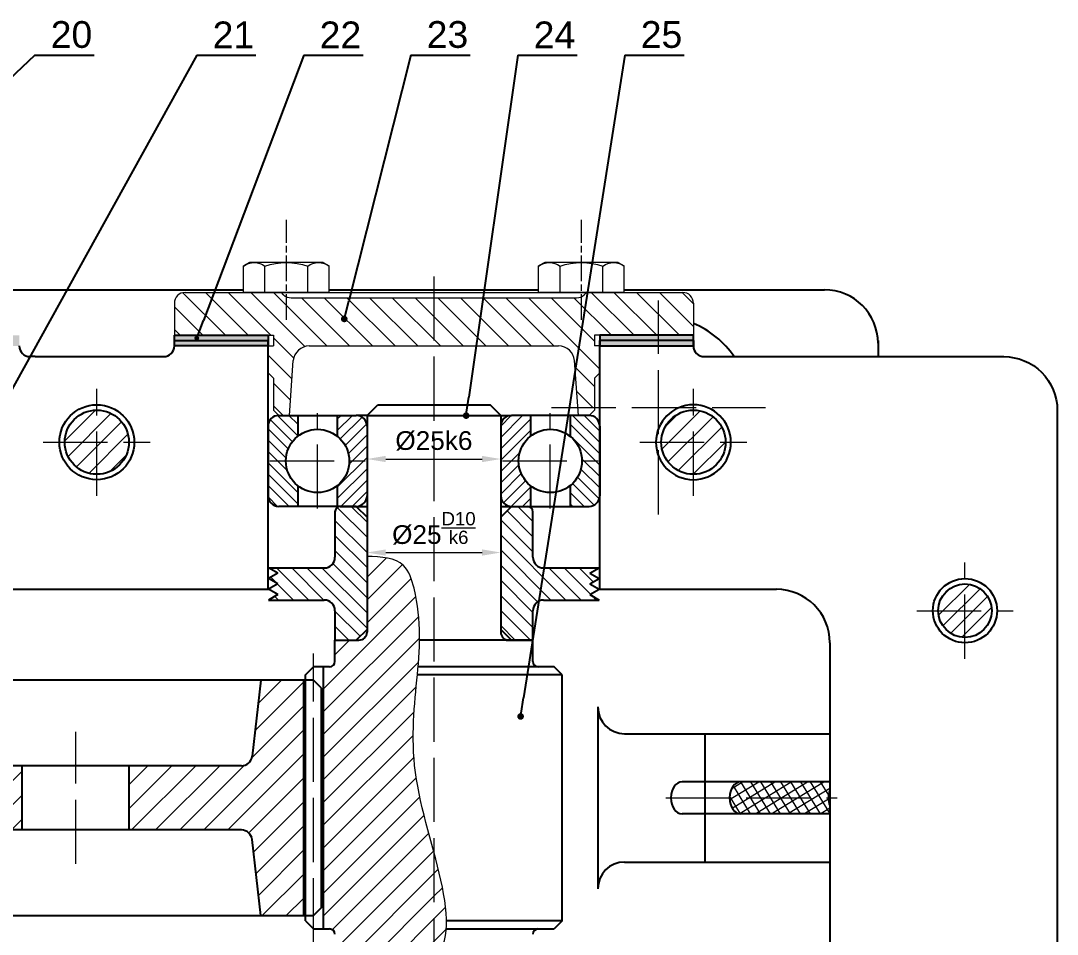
# Model space of a CAD drawing. Header units: millimetres. Extents: x 5847 to 9233, y 737 to 1578.
# Drawn here: x 8349.5 to 8543.2, y 970.9 to 1141.7 of the extents above; entities that cross this region are included whole.
import ezdxf

# ---------------------------------------------------------------- set-up
doc = ezdxf.new("R2010")
doc.units = ezdxf.units.MM
doc.header["$PDMODE"] = 35
for name, pattern in [('ACAD_ISO02W100', [15, 12, -3]), ('AM_ISO08W050', [18, 12, -1.5, 3, -1.5]), ('AM_ISO08W050x2', [9, 6, -0.75, 1.5, -0.75])]:
    doc.linetypes.add(name, pattern=pattern)
doc.layers.get('0').update_dxf_attribs({"lineweight": 30})
for name, color, linetype, lineweight in [('AM_7', 4, 'AM_ISO08W050', 13), ('AM_INV', 253, 'Continuous', 0), ('Net_matcat', 50, 'Continuous', 13), ('NetKhuat', 4, 'ACAD_ISO02W100', 18), ('NetMatCat', 1, 'AM_ISO08W050', 13)]:
    doc.layers.add(name, color=color, linetype=linetype, lineweight=lineweight)
doc.layers.add('DRAWING_LINE', color=7, linetype='Continuous')
doc.styles.add('Annotative', font='arial.ttf')
doc.dimstyles.new('AM_ISO$0', dxfattribs={"dimtxt": 3.5, "dimasz": 3.5, "dimexe": 1, "dimexo": 1, "dimgap": 1.5, "dimtad": 1, "dimdsep": 46, "dimtxsty": 'Annotative', "dimcen": 0, "dimclrd": 66, "dimclre": 66, "dimclrt": 2, "dimadec": 0, "dimazin": 2, "dimtp": 0.1, "dimtm": 0.1, "dimtfac": 0.71, "dimtmove": 0, "dimatfit": 3, "dimfxl": 1, "dimtfillclr": 5, "dimlwd": 13, "dimlwe": 13, "dimarcsym": 1})
pattern_1 = [(45, (3576.3828, 489.164), (-2.1213203, 2.1213203), [])]
pattern_2 = [(45, (3576.3828, 489.164), (-1.767767, 1.767767), [])]
pattern_3 = [(135, (-211.267, 504.0882), (-1.06066017, -1.06066017), [])]
pattern_4 = [(45, (-211.267, 504.0882), (-1.06066017, 1.06066017), [])]

# ---------------------------------------------------------------- blocks, each defined once
blk = doc.blocks.new('xczcszcs')
for p, q in [((-46.5, 21), (46.5, 21)), ((-28.5, 21), (-28.5, 21)), ((-28.09, 20.59), (-28.5, 21)), ((-26.67, 20), (26.67, 20)), ((28.09, 20.59), (28.5, 21)), ((-48.5, 19), (-48.5, 13)), ((48.5, 19), (48.5, 13)), ((-48.5, 13), (-30, 13)), ((-30, 13), (-30, 11)), ((48.5, 13), (30, 13)), ((30, 13), (30, 11)), ((30, 13), (30, 11)), ((-31, 11), (-31, 6)), ((-31, 11), (-30, 11)), ((-23.29, 11), (23.29, 11)), ((31, 11), (30, 11)), ((31, 11), (31, 6)), ((-27, -2), (-26.28, 8.26)), ((27, -2), (26.28, 8.26)), ((-31, 6), (-31, 6)), ((-31, 6), (-30, 5)), ((31, 6), (30, 5)), ((31, 6), (31, 6)), ((-30, 5), (-30, -1)), ((30, 5), (30, -1)), ((-30, -1), (-29, -2)), ((30, -1), (29, -2)), ((-29, -2), (-27, -2)), ((27, -2), (29, -2))]:
    blk.add_line(p, q)
for centre, radius, start, end in [((-46.5, 19), 2, 90, 180), ((-26.67, 22), 2, 225, 270), ((26.67, 22), 2, 270, 315), ((46.5, 19), 2, 0, 90), ((-23.29, 8), 3, 90, 175), ((23.29, 8), 3, 5, 90)]:
    blk.add_arc(centre, radius, start, end)
blk = doc.blocks.new('M10')
for p, q in [((0, 10), (6.19, 10)), ((0, 10), (0, -10)), ((7, 8.59), (6.19, 10)), ((7, 8.59), (7, -8.59)), ((7, 8.59), (7, -8.59)), ((0, 5), (6.14, 5)), ((0, -5), (6.14, -5)), ((7, -8.59), (6.19, -10)), ((0, -10), (6.19, -10)), ((0.81, -10), (6.19, -10))]:
    blk.add_line(p, q)
for centre, radius, start, end in [((2.93, 7.5), 4.07, 322.1211, 37.8789), ((-8, 0), 15, 340.5288, 19.4712), ((2.93, -7.5), 4.07, 322.1211, 37.8789)]:
    blk.add_arc(centre, radius, start, end)
at = {"layer": 'AM_7', "linetype": 'AM_ISO08W050x2'}
blk.add_line((-6.38, 0), (16.99, 0), dxfattribs=at)
blk = doc.blocks.new('*D318')
at = {"layer": 'AM_INV', "color": 66, "linetype": 'ByBlock', "lineweight": 13, "transparency": 16777216}
blk.add_line((8417.7, 1042.31), (8435.7, 1042.31), dxfattribs=at)
at = {"layer": 'AM_INV', "color": 66, "transparency": 16777216}
for points in [[(8417.7, 1042.89), (8417.7, 1041.72), (8414.2, 1042.31)], [(8435.7, 1042.89), (8435.7, 1041.72), (8439.2, 1042.31)]]:
    blk.add_solid(points, dxfattribs=at)
at = {"layer": 'Defpoints', "color": 0, "transparency": 16777216}
for p in [(8414.2, 1042.31), (8439.2, 1042.31), (8439.2, 1042.31)]:
    blk.add_point(p, dxfattribs=at)
at = {"layer": 'AM_INV', "color": 2, "transparency": 16777216, "insert": (8426.7, 1046.83), "char_height": 3.5, "attachment_point": 5, "style": 'Annotative'}
blk.add_mtext('%%C25{\\H0.71x;\\C3;\\SD10/k6;}', dxfattribs=at)
blk = doc.blocks.new('*D319')
at = {"layer": 'AM_INV', "color": 66, "linetype": 'ByBlock', "lineweight": 13, "transparency": 16777216}
for p, q in [((8414.2, 1060.43), (8414.2, 1058.79)), ((8417.7, 1059.79), (8435.7, 1059.79)), ((8439.2, 1060.43), (8439.2, 1058.79))]:
    blk.add_line(p, q, dxfattribs=at)
at = {"layer": 'AM_INV', "color": 66, "transparency": 16777216}
for points in [[(8417.7, 1060.38), (8417.7, 1059.21), (8414.2, 1059.79)], [(8435.7, 1060.38), (8435.7, 1059.21), (8439.2, 1059.79)]]:
    blk.add_solid(points, dxfattribs=at)
at = {"layer": 'Defpoints', "color": 0, "transparency": 16777216}
for p in [(8414.2, 1061.43), (8439.2, 1061.43), (8439.2, 1059.79)]:
    blk.add_point(p, dxfattribs=at)
at = {"layer": 'AM_INV', "color": 2, "transparency": 16777216, "insert": (8426.7, 1063.18), "char_height": 3.5, "attachment_point": 5, "style": 'Annotative'}
blk.add_mtext('%%C25k6', dxfattribs=at)

msp = doc.modelspace()

# ---------------------------------------------------------------- hatches: boundary and pattern name
at = {"layer": 'AM_INV'}
h = msp.add_hatch(color=256, dxfattribs=at)
edge = h.paths.add_edge_path(flags=0)
edge.add_arc((8409.95, 1085.982), 0.625, 0, 360)
h = msp.add_hatch(color=1, dxfattribs=at)
h.paths.add_polyline_path([(8234.204, 1082.931), (8234.204, 1080.931), (8251.704, 1080.931), (8251.704, 1082.931)])
h.paths.add_polyline_path([(8331.704, 1082.931), (8331.704, 1080.931), (8349.204, 1080.931), (8349.204, 1082.931)])
h.paths.add_polyline_path([(8457.704, 1082.931), (8457.704, 1080.931), (8475.204, 1080.931), (8475.204, 1082.931)])
h.paths.add_polyline_path([(8475.204, 909.931), (8475.204, 911.931), (8457.704, 911.931), (8457.704, 909.931)])
h.paths.add_polyline_path([(8395.704, 909.931), (8395.704, 911.931), (8380.935, 911.931), (8379.816, 909.931)])
h.paths.add_polyline_path([(8379.816, 909.931), (8380.935, 911.931), (8378.204, 911.931), (8378.204, 909.931)])
h.paths.add_polyline_path([(8349.204, 909.931), (8349.204, 911.931), (8331.704, 911.931), (8331.704, 909.931)])
h.paths.add_polyline_path([(8251.704, 909.931), (8251.704, 911.931), (8234.204, 911.931), (8234.204, 909.931), (8235.432, 909.931), (8235.547, 910.17, -0.2877793), (8235.384, 910.43, -1), (8235.961, 910.43, -0.5530612), (8235.547, 910.17), (8235.432, 909.931)])
h = msp.add_hatch(color=1, dxfattribs=at)
h.dxf.hatch_style = 1
h.paths.add_polyline_path([(8378.204, 1082.931), (8378.204, 1080.931), (8395.704, 1080.931), (8395.704, 1082.931), (8382.624, 1082.931), (8382.514, 1082.643, -0.3113303), (8382.698, 1082.376, -1), (8382.127, 1082.376, -0.5251688), (8382.514, 1082.643), (8382.624, 1082.931)])
h = msp.add_hatch(color=3, dxfattribs=at)
h.dxf.hatch_style = 1
h.paths.add_polyline_path([(8382.698, 1082.376, 1), (8382.127, 1082.376, 1)])
h = msp.add_hatch(color=256, dxfattribs=at)
edge = h.paths.add_edge_path(flags=0)
edge.add_arc((8432.734, 1067.903), 0.625, 0, 360)
h = msp.add_hatch(dxfattribs=at)
h.set_pattern_fill('ANSI31', color=1, style=0)
h.set_pattern_definition([(45, (3576.3828, 489.164), (-2.245064, 2.245064), [])])
h.paths.add_polyline_path([(8254.611, 990.432, -0.3815169), (8256.598, 988.656), (8258.202, 974.431), (8269.204, 974.431), (8271.704, 976.931), (8271.704, 1015.931), (8269.204, 1018.431), (8258.202, 1018.431), (8256.598, 1004.207, -0.3816941), (8254.61, 1002.431), (8233.641, 1002.431), (8233.641, 990.445)])
h.paths.add_polyline_path([(8326.81, 988.655, -0.3816941), (8328.797, 990.431), (8349.766, 990.431), (8349.766, 1002.431), (8328.797, 1002.431, -0.3816941), (8326.81, 1004.207), (8325.206, 1018.431), (8314.204, 1018.431), (8311.704, 1015.931), (8311.704, 976.931), (8314.204, 974.431), (8316.704, 974.431), (8325.206, 974.431)])
h.paths.add_polyline_path([(8390.735, 990.431, -0.3816941), (8392.723, 988.655), (8394.327, 974.431), (8402.329, 974.431), (8402.329, 1018.431), (8394.327, 1018.431), (8392.723, 1004.207, -0.3816941), (8390.735, 1002.431), (8369.766, 1002.431), (8369.766, 990.431)])
h = msp.add_hatch(color=256, dxfattribs=at)
edge = h.paths.add_edge_path(flags=0)
edge.add_arc((8442.911, 1011.662), 0.625, 0, 360)
h = msp.add_hatch(dxfattribs=at)
h.set_pattern_fill('ANSI37', color=1, scale=0.5, angle=76.49357)
h.set_pattern_definition([(121.49357, (3576.3828, 489.1641), (-1.35365934, -0.82931457), []), (211.49357, (3576.3828, 489.1641), (0.82931457, -1.35365934), [])])
edge = h.paths.add_edge_path()
edge.add_ellipse((8502.571, 996.431), major_axis=(0, -3), ratio=0.7071068, start_angle=241.67749, end_angle=270, ccw=False)
edge.add_line((8500.704, 997.854), (8500.704, 999.431))
edge.add_line((8500.704, 999.431), (8484.074, 999.431))
edge.add_ellipse((8484.074, 996.431), major_axis=(0, -3), ratio=0.7071068, start_angle=180, end_angle=270)
edge.add_line((8481.953, 996.431), (8500.45, 996.431))
edge = h.paths.add_edge_path()
edge.add_ellipse((8502.571, 996.431), major_axis=(0, -3), ratio=0.7071068, start_angle=270, end_angle=298.32251, ccw=False)
edge.add_line((8500.45, 996.431), (8481.953, 996.431))
edge.add_ellipse((8484.074, 996.431), major_axis=(0, -3), ratio=0.7071068, start_angle=270, end_angle=360)
edge.add_line((8484.074, 993.431), (8500.704, 993.431))
edge.add_line((8500.704, 993.431), (8500.704, 995.008))
h = msp.add_hatch(dxfattribs=at)
h.set_pattern_fill('_U', color=256, scale=3, angle=45, style=0, pattern_type=0)
h.set_pattern_definition(pattern_1)
edge = h.paths.add_edge_path()
edge.add_spline(control_points=[(8429.057, 973.431), (8429.012, 977.137), (8427.937, 981.624), (8426.704, 986.281)], knot_values=[22.8079955, 22.8079955, 22.8079955, 22.8079955, 34.0788776, 34.0788776, 34.0788776, 34.0788776], degree=3, periodic=0)
edge.add_line((8426.704, 986.281), (8426.704, 966.322))
edge.add_spline(control_points=[(8426.704, 966.322), (8426.909, 966.514), (8427.098, 966.717), (8427.273, 966.931)], knot_values=[13.7318357, 13.7318357, 13.7318357, 13.7318357, 14.7891509, 14.7891509, 14.7891509, 14.7891509], degree=3, periodic=0)
edge.add_spline(control_points=[(8427.273, 966.931), (8428.339, 968.237), (8428.865, 969.942), (8429.013, 971.931)], knot_values=[14.7891509, 14.7891509, 14.7891509, 14.7891509, 21.2393505, 21.2393505, 21.2393505, 21.2393505], degree=3, periodic=0)
edge.add_spline(control_points=[(8429.013, 971.931), (8429.049, 972.415), (8429.063, 972.915), (8429.057, 973.431)], knot_values=[21.2393505, 21.2393505, 21.2393505, 21.2393505, 22.8079955, 22.8079955, 22.8079955, 22.8079955], degree=3, periodic=0)
at = {"layer": 'NetMatCat'}
h = msp.add_hatch(dxfattribs=at)
h.set_pattern_fill('_U', color=256, scale=3, angle=135, style=0, pattern_type=0)
h.set_pattern_definition([(135, (3576.3828, 489.164), (-2.1213203, -2.1213203), [])])
h.paths.add_polyline_path([(8426.704, 1089.931), (8400.032, 1089.931, -0.1989124), (8398.618, 1090.517), (8398.204, 1090.931), (8391.127, 1090.931), (8385.652, 1090.931), (8383.668, 1085.677), (8382.624, 1082.931), (8395.704, 1082.931), (8396.704, 1082.931), (8396.704, 1080.931), (8395.704, 1080.931), (8395.704, 1075.931), (8396.704, 1074.931), (8396.704, 1068.931), (8397.704, 1067.931), (8399.704, 1067.931), (8400.427, 1078.195, -0.3888787), (8403.413, 1080.931), (8426.704, 1080.931)])
h.paths.add_polyline_path([(8385.652, 1090.931), (8380.204, 1090.931, 0.4142136), (8378.204, 1088.931), (8378.204, 1082.931), (8382.624, 1082.931), (8383.668, 1085.677)])
h.paths.add_polyline_path([(8435.893, 1089.931), (8426.704, 1089.931), (8426.704, 1080.931), (8434.602, 1080.931)])
h.paths.add_polyline_path([(8455.406, 1090.931), (8455.204, 1090.931), (8454.79, 1090.517, -0.1989124), (8453.375, 1089.931), (8435.893, 1089.931), (8434.602, 1080.931), (8449.995, 1080.931, -0.3888787), (8452.981, 1078.195), (8453.11, 1076.365)])
h.paths.add_polyline_path([(8475.204, 1088.931, 0.4142136), (8473.204, 1090.931), (8455.406, 1090.931), (8453.11, 1076.365), (8453.598, 1069.431), (8456.704, 1069.431), (8456.704, 1074.931), (8457.704, 1075.931), (8457.704, 1080.931), (8456.704, 1080.931), (8456.704, 1082.931), (8475.204, 1082.931)])
h = msp.add_hatch(dxfattribs=at)
h.set_pattern_fill('_U', color=256, scale=2.5, angle=45, style=0, pattern_type=0)
h.set_pattern_definition(pattern_2)
edge = h.paths.add_edge_path()
edge.add_arc((8363.704, 1062.931), 6, 11.45916, 303.48766)
edge.add_arc((8363.704, 1062.931), 6, 303.48766, 371.45916)
h = msp.add_hatch(dxfattribs=at)
h.set_pattern_fill('_U', color=256, scale=1.5, angle=135, style=0, pattern_type=0)
h.set_pattern_definition(pattern_3)
edge = h.paths.add_edge_path()
edge.add_line((8401.254, 1067.931), (8397.704, 1067.931))
edge.add_arc((8397.704, 1065.931), 2, 90, 180)
edge.add_line((8395.704, 1065.931), (8395.704, 1052.931))
edge.add_arc((8397.704, 1052.931), 2, 180, 270)
edge.add_line((8397.704, 1050.931), (8401.254, 1050.931))
edge.add_line((8401.254, 1050.931), (8401.254, 1054.81))
edge.add_arc((8404.954, 1059.431), 5.92, 128.68219, 231.31781, ccw=False)
edge.add_line((8401.254, 1064.052), (8401.254, 1067.931))
h = msp.add_hatch(dxfattribs=at)
h.set_pattern_fill('_U', color=256, scale=1.5, angle=45, style=0, pattern_type=0)
h.set_pattern_definition(pattern_4)
edge = h.paths.add_edge_path()
edge.add_line((8408.654, 1050.931), (8412.204, 1050.931))
edge.add_arc((8412.204, 1052.931), 2, 270, 360)
edge.add_line((8414.204, 1052.931), (8414.204, 1065.931))
edge.add_arc((8412.204, 1065.931), 2, 0, 90)
edge.add_line((8412.204, 1067.931), (8408.654, 1067.931))
edge.add_line((8408.654, 1067.931), (8408.654, 1064.052))
edge.add_arc((8404.954, 1059.431), 5.92, -51.31781, 51.31781, ccw=False)
edge.add_line((8408.654, 1054.81), (8408.654, 1050.931))
h = msp.add_hatch(dxfattribs=at)
h.set_pattern_fill('_U', color=256, scale=1.5, angle=45, style=0, pattern_type=0)
h.set_pattern_definition(pattern_4)
edge = h.paths.add_edge_path()
edge.add_line((8444.754, 1050.931), (8441.204, 1050.931))
edge.add_arc((8441.204, 1052.931), 2, 180, 270, ccw=False)
edge.add_line((8439.204, 1052.931), (8439.204, 1065.931))
edge.add_arc((8441.204, 1065.931), 2, 450, 540, ccw=False)
edge.add_line((8441.204, 1067.931), (8444.754, 1067.931))
edge.add_line((8444.754, 1067.931), (8444.754, 1064.052))
edge.add_arc((8448.454, 1059.431), 5.92, 488.68219, 591.31781)
edge.add_line((8444.754, 1054.81), (8444.754, 1050.931))
h = msp.add_hatch(dxfattribs=at)
h.set_pattern_fill('_U', color=256, scale=1.5, angle=135, style=0, pattern_type=0)
h.set_pattern_definition(pattern_3)
edge = h.paths.add_edge_path()
edge.add_line((8452.154, 1067.931), (8455.704, 1067.931))
edge.add_arc((8455.704, 1065.931), 2, 360, 450, ccw=False)
edge.add_line((8457.704, 1065.931), (8457.704, 1052.931))
edge.add_arc((8455.704, 1052.931), 2, 270, 360, ccw=False)
edge.add_line((8455.704, 1050.931), (8452.154, 1050.931))
edge.add_line((8452.154, 1050.931), (8452.154, 1054.81))
edge.add_arc((8448.454, 1059.431), 5.92, 308.68219, 411.31781)
edge.add_line((8452.154, 1064.052), (8452.154, 1067.931))
h = msp.add_hatch(dxfattribs=at)
h.set_pattern_fill('_U', color=256, scale=2.5, angle=45, style=0, pattern_type=0)
h.set_pattern_definition(pattern_2)
edge = h.paths.add_edge_path()
edge.add_arc((8475.204, 1062.931), 6, 191.45916, 520.86657)
edge.add_arc((8475.204, 1062.931), 6, 160.86657, 191.45916)
h = msp.add_hatch(dxfattribs=at)
h.set_pattern_fill('_U', color=256, scale=2, angle=135, style=0, pattern_type=0)
h.set_pattern_definition([(135, (3576.3828, 489.164), (-1.4142136, -1.4142136), [])])
h.paths.add_polyline_path([(8274.204, 1046.431), (8271.704, 1048.931), (8269.204, 1048.931, 0.4142136), (8268.204, 1047.931), (8268.204, 1041.431, -0.4142136), (8266.204, 1039.431), (8251.804, 1039.431), (8253.536, 1038.431), (8251.804, 1037.431), (8253.536, 1036.431), (8251.804, 1035.431), (8253.536, 1034.431), (8251.804, 1033.431), (8266.204, 1033.431, -0.4142136), (8268.204, 1031.431), (8268.204, 1019.431, 0.4142136), (8269.204, 1018.431), (8271.704, 1018.431), (8274.204, 1020.931)])
h.paths.add_polyline_path([(8331.604, 1037.431), (8329.872, 1038.431), (8331.604, 1039.431), (8317.204, 1039.431, -0.4142136), (8315.204, 1041.431), (8315.204, 1047.931, 0.4142136), (8314.204, 1048.931), (8311.704, 1048.931), (8309.204, 1046.431), (8309.204, 1020.931), (8311.704, 1018.431), (8314.204, 1018.431, 0.4142136), (8315.204, 1019.431), (8315.204, 1031.431, -0.4142136), (8317.204, 1033.431), (8331.604, 1033.431), (8329.872, 1034.431), (8331.604, 1035.431), (8329.872, 1036.431)])
h.paths.add_polyline_path([(8414.204, 1048.931), (8412.204, 1050.931), (8409.204, 1050.931, 0.4142136), (8408.204, 1049.931), (8408.204, 1041.431, -0.4142136), (8406.204, 1039.431), (8395.804, 1039.431), (8397.536, 1038.431), (8395.804, 1037.431), (8397.536, 1036.431), (8395.804, 1035.431), (8397.536, 1034.431), (8395.804, 1033.431), (8406.204, 1033.431, -0.4142136), (8408.204, 1031.431), (8408.204, 1025.931), (8412.204, 1025.931), (8414.204, 1027.931)])
h.paths.add_polyline_path([(8447.288, 1039.431), (8447.204, 1039.431, -0.4142136), (8445.204, 1041.431), (8445.204, 1049.931, 0.4142136), (8444.204, 1050.931), (8441.204, 1050.931), (8439.204, 1048.931), (8439.204, 1027.931), (8441.204, 1025.931), (8442.704, 1025.931), (8445.16, 1025.931), (8445.204, 1026.208), (8445.204, 1031.431, -0.2840212), (8446.309, 1033.22)])
h.paths.add_polyline_path([(8455.872, 1036.431), (8457.604, 1037.431), (8455.872, 1038.431), (8457.604, 1039.431), (8447.288, 1039.431), (8446.309, 1033.22, -0.116488), (8447.204, 1033.431), (8457.604, 1033.431), (8455.872, 1034.431), (8457.604, 1035.431)])
h.paths.add_polyline_path([(8455.872, 958.431), (8457.604, 959.431), (8447.204, 959.431, -0.4142136), (8445.204, 961.431), (8445.204, 966.931), (8441.204, 966.931), (8439.204, 964.931), (8439.204, 943.931), (8441.204, 941.931), (8444.204, 941.931, 0.4142136), (8445.204, 942.931), (8445.204, 951.431, -0.4142136), (8447.204, 953.431), (8457.604, 953.431), (8455.872, 954.431), (8457.604, 955.431), (8455.872, 956.431), (8457.604, 957.431)])
h.paths.add_polyline_path([(8414.204, 964.931), (8412.204, 966.931), (8408.204, 966.931), (8408.204, 961.431, -0.4142136), (8406.204, 959.431), (8395.804, 959.431), (8397.536, 958.431), (8395.804, 957.431), (8397.536, 956.431), (8395.804, 955.431), (8397.536, 954.431), (8395.804, 953.431), (8406.204, 953.431, -0.4142136), (8408.204, 951.431), (8408.204, 942.931, 0.4142136), (8409.204, 941.931), (8412.204, 941.931), (8414.204, 943.931)])
h = msp.add_hatch(dxfattribs=at)
h.set_pattern_fill('_U', color=256, scale=3, angle=45, style=0, pattern_type=0)
h.set_pattern_definition(pattern_1)
edge = h.paths.add_edge_path()
edge.add_spline(control_points=[(8426.704, 986.281), (8425.494, 990.85), (8421.801, 1003.684), (8423.059, 1013.451), (8423.615, 1019.431)], knot_values=[34.0788776, 34.0788776, 34.0788776, 34.0788776, 45.1378819, 64.0752692, 64.0752692, 64.0752692, 64.0752692], degree=3, periodic=0)
edge.add_spline(control_points=[(8423.615, 1019.431), (8423.661, 1019.932), (8423.706, 1020.432), (8423.748, 1020.931)], knot_values=[64.0752692, 64.0752692, 64.0752692, 64.0752692, 65.6621104, 65.6621104, 65.6621104, 65.6621104], degree=3, periodic=0)
edge.add_spline(control_points=[(8423.748, 1020.931), (8423.888, 1022.598), (8423.994, 1024.257), (8424.019, 1025.931)], knot_values=[65.6621104, 65.6621104, 65.6621104, 65.6621104, 70.9618139, 70.9618139, 70.9618139, 70.9618139], degree=3, periodic=0)
edge.add_spline(control_points=[(8424.019, 1025.931), (8424.066, 1029.061), (8423.714, 1033.74), (8421.257, 1041.327), (8416.855, 1041.49), (8414.204, 1041.588)], knot_values=[70.9618139, 70.9618139, 70.9618139, 70.9618139, 80.8708428, 85.5302181, 92.5839139, 92.5839139, 92.5839139, 92.5839139], degree=3, periodic=0)
edge.add_line((8414.204, 1041.588), (8414.204, 1027.431))
edge.add_arc((8412.704, 1027.431), 1.5, -90, 0, ccw=False)
edge.add_line((8412.704, 1025.931), (8408.204, 1025.931))
edge.add_line((8408.204, 1025.931), (8408.204, 1021.931))
edge.add_arc((8407.204, 1021.931), 1, -90, 0, ccw=False)
edge.add_line((8407.204, 1020.931), (8406.079, 1020.931))
edge.add_line((8406.079, 1020.931), (8406.079, 971.931))
edge.add_line((8406.079, 971.931), (8407.204, 971.931))
edge.add_arc((8407.204, 970.931), 1, 0, 90, ccw=False)
edge.add_line((8408.204, 970.931), (8408.204, 966.931))
edge.add_line((8408.204, 966.931), (8412.704, 966.931))
edge.add_arc((8412.704, 965.431), 1.5, 0, 90, ccw=False)
edge.add_line((8414.204, 965.431), (8414.204, 962.439))
edge.add_spline(control_points=[(8414.204, 962.439), (8416.904, 963.037), (8420.117, 963.75), (8424.658, 964.864), (8425.973, 965.635), (8426.704, 966.322)], knot_values=[0, 0, 0, 0, 8.3659304, 9.9550039, 13.7318357, 13.7318357, 13.7318357, 13.7318357], degree=3, periodic=0)
edge.add_line((8426.704, 966.322), (8426.704, 986.281))
h = msp.add_hatch(dxfattribs=at)
h.set_pattern_fill('_U', color=256, scale=2, angle=45, style=0, pattern_type=0)
h.set_pattern_definition([(45, (3576.3828, 484.164), (-1.4142136, 1.4142136), [])])
edge = h.paths.add_edge_path()
edge.add_arc((8525.954, 1031.431), 5, 11.45916, 203.45427)
edge.add_arc((8525.954, 1031.431), 5, 203.45427, 371.45916)

# ---------------------------------------------------------------- linework, layer by layer
at = {"layer": 'DRAWING_LINE', "color": 66}
for p, q in [((8352.13, 1135.285), (8314.633, 1100.053)), ((8382.397, 1135.285), (8329.486, 1039.734)), ((8402.397, 1135.285), (8383.668, 1085.677)), ((8422.397, 1135.285), (8410.806, 1089.376)), ((8442.397, 1135.285), (8433.23, 1071.368)), ((8462.397, 1135.285), (8443.456, 1015.119))]:
    msp.add_line(p, q, dxfattribs=at)
at = {"layer": 'DRAWING_LINE'}
for p, q in [((8352.13, 1135.285), (8363.188, 1135.285)), ((8382.397, 1135.285), (8393.454, 1135.285)), ((8402.397, 1135.285), (8413.454, 1135.285)), ((8422.397, 1135.285), (8433.454, 1135.285)), ((8442.397, 1135.285), (8453.454, 1135.285)), ((8462.397, 1135.285), (8473.454, 1135.285)), ((8341.273, 1091.431), (8391.127, 1091.431)), ((8407.127, 1091.431), (8446.281, 1091.431)), ((8462.281, 1091.931), (8462.281, 1091.931)), ((8462.281, 1091.431), (8499.704, 1091.431)), ((8378.204, 1081.931), (8395.704, 1081.931)), ((8395.704, 1035.431), (8395.704, 1081.931)), ((8457.704, 1035.431), (8457.704, 1081.931)), ((8475.204, 1081.931), (8457.704, 1081.931)), ((8509.704, 1081.931), (8509.704, 1078.931)), ((8509.704, 1081.431), (8509.704, 1078.931)), ((8395.704, 1080.931), (8378.204, 1080.931)), ((8457.704, 1080.931), (8475.204, 1080.931)), ((8352.204, 1078.931), (8351.204, 1078.931)), ((8414.204, 1067.931), (8416.204, 1069.931)), ((8416.204, 1069.931), (8437.204, 1069.931)), ((8439.204, 1067.931), (8437.204, 1069.931)), ((8397.704, 1067.931), (8412.204, 1067.931)), ((8401.254, 1067.931), (8401.254, 1064.052)), ((8408.654, 1067.931), (8408.654, 1064.052)), ((8414.204, 1067.931), (8412.204, 1067.931)), ((8414.204, 1067.931), (8414.204, 1027.431)), ((8414.204, 1067.931), (8439.204, 1067.931)), ((8439.204, 1067.931), (8439.204, 1027.431)), ((8439.204, 1067.931), (8441.204, 1067.931)), ((8455.704, 1067.931), (8441.204, 1067.931)), ((8444.754, 1067.931), (8444.754, 1064.052)), ((8452.154, 1067.931), (8452.154, 1064.052)), ((8395.704, 1052.931), (8395.704, 1065.931)), ((8395.704, 1065.931), (8395.704, 1052.931)), ((8439.204, 1065.931), (8439.204, 1052.931)), ((8439.204, 1065.931), (8439.204, 1052.931)), ((8457.704, 1052.931), (8457.704, 1065.931)), ((8457.704, 1065.931), (8457.704, 1052.931)), ((8401.254, 1054.81), (8401.254, 1050.931)), ((8408.654, 1054.81), (8408.654, 1050.931)), ((8444.754, 1054.81), (8444.754, 1050.931)), ((8452.154, 1054.81), (8452.154, 1050.931)), ((8439.204, 1052.931), (8439.204, 1027.931)), ((8439.204, 1052.031), (8439.204, 1027.431)), ((8412.204, 1050.931), (8397.704, 1050.931)), ((8409.204, 1050.931), (8413.304, 1050.931)), ((8412.204, 1050.931), (8414.204, 1048.931)), ((8413.304, 1050.931), (8414.204, 1050.931)), ((8439.204, 1050.931), (8444.204, 1050.931)), ((8441.204, 1050.931), (8439.204, 1048.931)), ((8441.204, 1050.931), (8455.704, 1050.931)), ((8408.204, 1049.931), (8408.204, 1041.431)), ((8445.204, 1041.431), (8445.204, 1049.931)), ((8395.804, 1039.431), (8406.204, 1039.431)), ((8397.536, 1038.431), (8395.804, 1039.431)), ((8397.536, 1038.431), (8395.804, 1037.431)), ((8447.204, 1039.431), (8457.604, 1039.431)), ((8455.872, 1038.431), (8457.604, 1039.431)), ((8455.872, 1038.431), (8457.604, 1037.431)), ((8397.536, 1036.431), (8395.804, 1037.431)), ((8397.536, 1036.431), (8395.804, 1035.431)), ((8455.872, 1036.431), (8457.604, 1037.431)), ((8455.872, 1036.431), (8457.604, 1035.431)), ((8395.704, 1035.431), (8395.804, 1035.431)), ((8397.536, 1034.431), (8395.804, 1035.431)), ((8455.872, 1034.431), (8457.604, 1035.431)), ((8457.604, 1035.431), (8457.704, 1035.431)), ((8457.704, 1035.431), (8490.704, 1035.431)), ((8397.536, 1034.431), (8395.804, 1033.431)), ((8395.804, 1033.431), (8406.204, 1033.431)), ((8447.204, 1033.431), (8457.604, 1033.431)), ((8455.872, 1034.431), (8457.604, 1033.431)), ((8408.204, 1031.431), (8408.204, 1025.931)), ((8445.204, 1025.931), (8445.204, 1031.431)), ((8414.204, 1027.931), (8412.204, 1025.931)), ((8439.204, 1027.931), (8441.204, 1025.931)), ((8408.204, 1025.931), (8412.704, 1025.931)), ((8408.204, 1021.931), (8408.204, 1025.931)), ((8445.16, 1025.931), (8424.019, 1025.931)), ((8440.204, 1025.931), (8445.204, 1025.931)), ((8440.704, 1025.931), (8442.704, 1025.931)), ((8445.204, 1021.931), (8445.204, 1025.931)), ((8500.704, 1025.431), (8500.704, 967.431)), ((8402.704, 1019.431), (8404.204, 1020.931)), ((8407.204, 1020.931), (8404.204, 1020.931)), ((8406.079, 971.931), (8406.079, 1020.931)), ((8449.204, 1020.931), (8423.748, 1020.931)), ((8449.204, 1020.931), (8446.204, 1020.931)), ((8450.704, 1019.431), (8449.204, 1020.931)), ((8402.704, 973.431), (8402.704, 1019.431)), ((8450.704, 1019.431), (8423.615, 1019.431)), ((8450.704, 973.431), (8450.704, 1019.431)), ((8404.204, 1018.431), (8309.472, 1018.431)), ((8394.327, 1018.436), (8392.723, 1004.207)), ((8402.329, 1018.431), (8402.329, 974.431)), ((8405.704, 1016.931), (8404.204, 1018.431)), ((8405.704, 975.931), (8405.704, 1016.931)), ((8462.335, 1008.431), (8500.704, 1008.431)), ((8390.735, 1002.431), (8328.797, 1002.431)), ((8349.766, 990.431), (8349.766, 1002.431)), ((8369.766, 990.431), (8369.766, 1002.431)), ((8500.704, 999.431), (8473.121, 999.431)), ((8500.704, 993.431), (8473.121, 993.431)), ((8390.735, 990.431), (8328.797, 990.431)), ((8394.327, 974.427), (8392.723, 988.655)), ((8462.335, 984.431), (8500.704, 984.431)), ((8179.204, 974.431), (8404.204, 974.431)), ((8397.828, 974.44), (8397.829, 974.431)), ((8405.704, 975.931), (8404.204, 974.431)), ((8402.704, 973.431), (8404.204, 971.931)), ((8450.704, 973.431), (8429.057, 973.431)), ((8450.704, 973.431), (8449.204, 971.931)), ((8404.204, 971.931), (8407.204, 971.931)), ((8429.013, 971.931), (8449.204, 971.931))]:
    msp.add_line(p, q, dxfattribs=at)
at = {"layer": 'DRAWING_LINE', "color": 66, "linetype": 'Continuous'}
for p, q in [((8410.103, 1086.588), (8410.806, 1089.376)), ((8382.413, 1082.376), (8383.668, 1085.677)), ((8432.822, 1068.522), (8433.23, 1071.368)), ((8443.008, 1012.279), (8443.456, 1015.119))]:
    msp.add_line(p, q, dxfattribs=at)
at = {"layer": 'DRAWING_LINE', "color": 3}
for p, q in [((8457.335, 1013.431), (8457.335, 979.431)), ((8477.346, 1008.431), (8477.346, 984.431))]:
    msp.add_line(p, q, dxfattribs=at)
at = {"layer": 'DRAWING_LINE'}
for points in [[(8378.204, 1082.931), (8395.704, 1082.931), (8395.704, 1080.931), (8378.204, 1080.931)], [(8475.204, 1082.931), (8457.704, 1082.931), (8457.704, 1080.931), (8475.204, 1080.931)], [(8378.204, 1081.931), (8378.204, 1081.931)], [(8475.204, 1081.931), (8475.204, 1081.931)]]:
    msp.add_lwpolyline(points, close=True, dxfattribs=at)
for points in [[(8475.204, 1081.931), (8475.204, 1080.931, 0.4142136), (8477.204, 1078.931), (8533.204, 1078.931, -0.4142136), (8543.204, 1068.931), (8543.204, 923.931, -0.4142136), (8533.204, 913.931), (8477.204, 913.931, 0.4142136), (8475.204, 911.931), (8475.204, 910.931)], [(8352.204, 1078.931), (8376.204, 1078.931, 0.4142136), (8378.204, 1080.931), (8378.204, 1080.931)]]:
    msp.add_lwpolyline(points, format="xyb", dxfattribs=at)
msp.add_lwpolyline([(8331.704, 1035.431), (8395.704, 1035.431)], dxfattribs=at)
for centre, radius in [((8382.413, 1082.376), 0.285), ((8363.704, 1062.931), 7), ((8363.704, 1062.931), 6), ((8475.204, 1062.931), 6), ((8404.954, 1059.431), 5.92), ((8448.454, 1059.431), 5.92), ((8525.954, 1031.431), 6), ((8525.954, 1031.431), 5)]:
    msp.add_circle(centre, radius, dxfattribs=at)
at = {"layer": 'DRAWING_LINE', "extrusion": (0, 0, -1)}
msp.add_circle((-8475.204, 1062.931), 7, dxfattribs=at)
at = {"layer": 'DRAWING_LINE'}
for centre, radius, start, end in [((8499.704, 1081.431), 10, 360, 90), ((8468.704, 1069.431), 17, 33.97448, 67.52256), ((8351.204, 1080.931), 2, 180, 270), ((8397.704, 1065.931), 2, 90, 180), ((8412.204, 1065.931), 2, 0, 90), ((8441.204, 1065.931), 2, 90, 180), ((8455.704, 1065.931), 2, 0, 90), ((8397.704, 1052.931), 2, 180, 270), ((8412.204, 1052.931), 2, 270, 0), ((8441.204, 1052.931), 2, 180, 270), ((8455.704, 1052.931), 2, 270, 0), ((8409.204, 1049.931), 1, 90, 180), ((8444.204, 1049.931), 1, 360, 90), ((8406.204, 1041.431), 2, 270, 0), ((8447.204, 1041.431), 2, 180, 270), ((8490.704, 1025.431), 10, 0, 90), ((8406.204, 1031.431), 2, 0, 90), ((8447.204, 1031.431), 2, 90, 180), ((8412.704, 1027.431), 1.5, 270, 0), ((8440.704, 1027.431), 1.5, 180, 270), ((8407.204, 1021.931), 1, 270, 0), ((8446.204, 1021.931), 1, 180, 270), ((8462.335, 1013.431), 5, 180, 270), ((8390.735, 1004.431), 2, 270, 353.56625), ((8390.735, 988.431), 2, 6.43375, 90), ((8462.335, 979.431), 5, 90, 180), ((8407.204, 970.931), 1, 360, 90), ((8446.204, 970.931), 1, 90, 180)]:
    msp.add_arc(centre, radius, start, end, dxfattribs=at)
for centre, start_param, end_param in [((8473.121, 996.431), 3.1415927, 6.2831853), ((8484.074, 996.431), 3.1415927, 6.2831853), ((8502.571, 996.431), 4.218068, 5.20671)]:
    msp.add_ellipse(centre, major_axis=(0, -3), ratio=0.7071068, start_param=start_param, end_param=end_param, dxfattribs=at)
at = {"layer": 'Net_matcat'}
msp.add_spline([(8414.204, 962.439), (8422.36, 964.302), (8423.894, 964.716), (8423.444, 999.896), (8422.984, 1035.626), (8421.043, 1039.862), (8414.204, 1041.588)], degree=3, dxfattribs=at)
at = {"layer": 'NetKhuat'}
for p, q in [((8426.704, 1093.931), (8426.704, 819.655)), ((8468.704, 1049.431), (8468.704, 1089.431)), ((8363.704, 1052.931), (8363.704, 1072.931)), ((8475.204, 1052.931), (8475.204, 1072.931)), ((8448.704, 1069.431), (8488.704, 1069.431)), ((8404.954, 1050.511), (8404.954, 1068.351)), ((8448.454, 1050.511), (8448.454, 1068.351)), ((8353.704, 1062.931), (8373.704, 1062.931)), ((8465.204, 1062.931), (8485.204, 1062.931)), ((8396.034, 1059.431), (8413.874, 1059.431)), ((8439.534, 1059.431), (8457.374, 1059.431)), ((8525.954, 1022.431), (8525.954, 1040.431)), ((8516.954, 1031.431), (8534.954, 1031.431)), ((8404.204, 969.431), (8404.204, 1023.431)), ((8359.766, 984.098), (8359.766, 1008.764)), ((8470.053, 996.431), (8502.046, 996.431))]:
    msp.add_line(p, q, dxfattribs=at)

# ---------------------------------------------------------------- block references
at = {"layer": 'AM_INV', "xscale": -0.8, "yscale": 0.8, "zscale": 0.8, "rotation": 269.9999999999999}
for p in [(8399.127, 1090.931), (8454.281, 1090.931)]:
    msp.add_blockref('M10', p, dxfattribs=at)
at = {"layer": 'AM_INV'}
msp.add_blockref('xczcszcs', (8426.704, 1069.931), dxfattribs=at)

# ---------------------------------------------------------------- texts
at = {"layer": 'DRAWING_LINE', "color": 3, "char_height": 5, "attachment_point": 8, "style": 'Annotative'}
for s, insert in [('20', (8358.971, 1136.598)), ('21', (8389.238, 1136.598)), ('22', (8409.238, 1136.598)), ('23', (8429.238, 1136.598)), ('24', (8449.238, 1136.598)), ('25', (8469.238, 1136.598))]:
    msp.add_mtext(s, dxfattribs=dict(at, insert=insert))

# ---------------------------------------------------------------- dimensions: what is measured, and where the dimension line sits
at = {"layer": 'AM_INV'}
dim = msp.add_linear_dim(base=(8439.204, 1059.794), p1=(8414.204, 1061.431), p2=(8439.204, 1061.431), text='%%C<>k6', dimstyle='AM_ISO$0', override={"dimpost": ''}, dxfattribs=at)
dim.commit()
dim.dimension.update_dxf_attribs({"geometry": '*D319', "text_midpoint": (8426.704, 1063.179)})
dim = msp.add_linear_dim(base=(8439.204, 1042.308), p1=(8414.204, 1042.308), p2=(8439.204, 1042.308), text='%%C<>{\\H0.71x;\\C3;\\SD10/k6;}', dimstyle='AM_ISO$0', dxfattribs=at)
dim.commit()
dim.dimension.update_dxf_attribs({"geometry": '*D318', "text_midpoint": (8426.704, 1046.83)})

doc.saveas('drawing.dxf')
